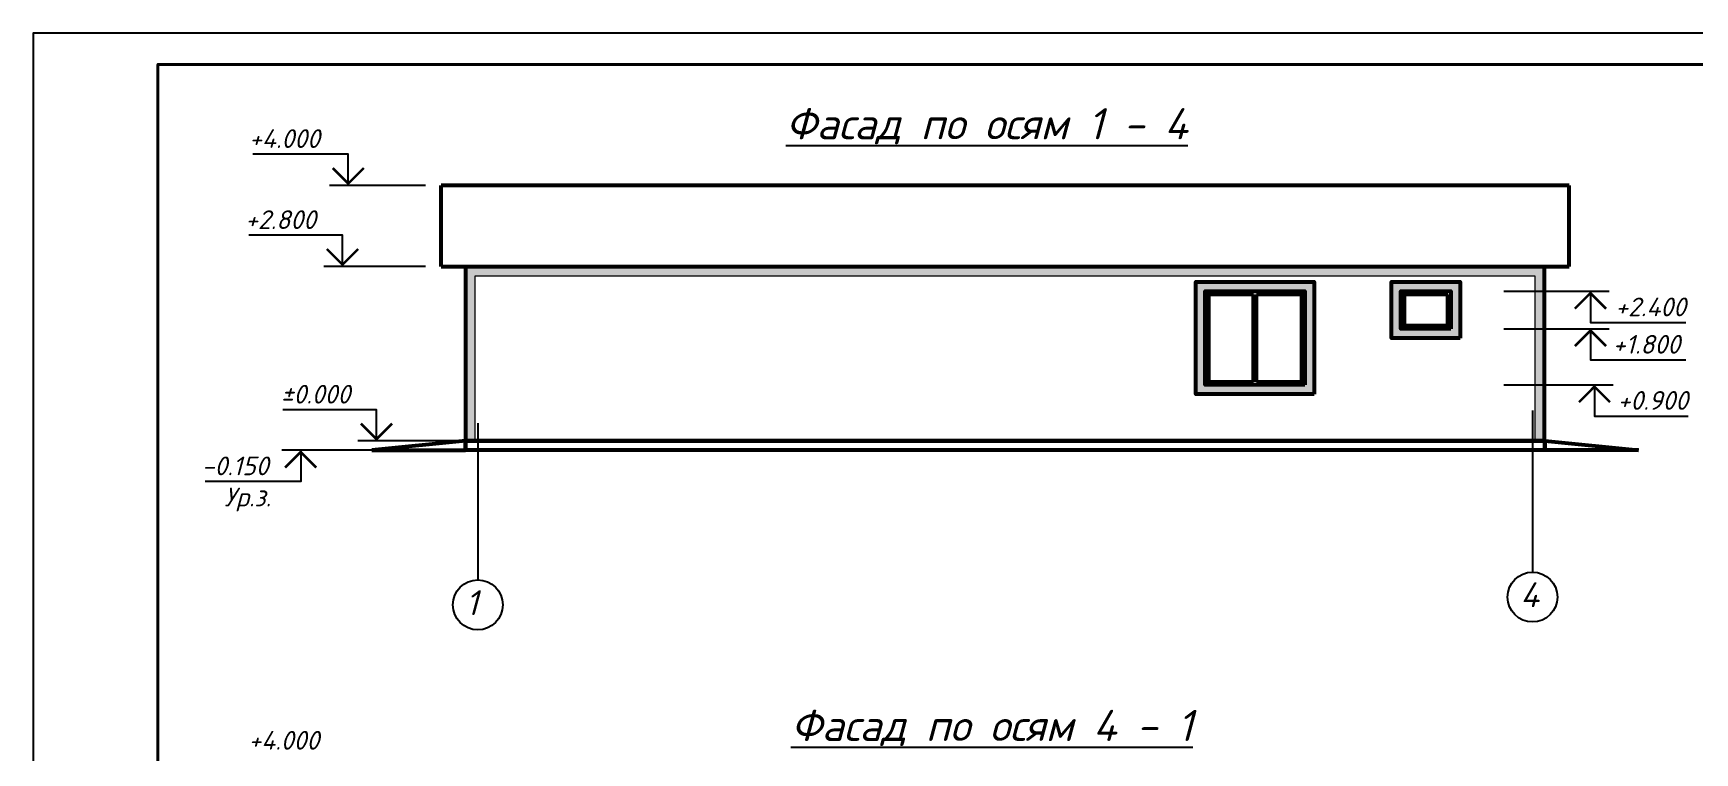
# Model space of a CAD drawing. Extents: x 108150 to 142535, y -18867 to -9422.
# Drawn here: x 134571.3 to 134837.9, y -16666.8 to -16551.3 of the extents above; entities that cross this region are included whole.
import ezdxf
from ezdxf.enums import TextEntityAlignment as Align

# ---------------------------------------------------------------- set-up
doc = ezdxf.new("R2010")
doc.units = 0
doc.header["$MEASUREMENT"] = 0
doc.layers.add('Размер', color=8, linetype='Continuous', lineweight=30)
doc.styles.add('ГОСТ -3', font='isocpeui.ttf', dxfattribs={"height": 3})
doc.styles.add('ГОСТ3', font='isocpeur.ttf', dxfattribs={"oblique": 15, "height": 3})

msp = doc.modelspace()

# ---------------------------------------------------------------- hatches: boundary and pattern name
at = {"layer": 'Размер', "linetype": 'Continuous', "lineweight": 0}
h = msp.add_hatch(color=5, dxfattribs=at)
h.dxf.hatch_style = 1
h.paths.add_polyline_path([(134813.771, -16588.7356), (134640.771, -16588.7356), (134640.771, -16616.7356), (134642.271, -16616.7356), (134642.271, -16590.2356), (134812.271, -16590.2356), (134812.271, -16616.7356), (134813.771, -16616.7356)])
h = msp.add_hatch(color=5, dxfattribs=at)
h.dxf.hatch_style = 1
h.paths.add_polyline_path([(134776.871, -16591.2356), (134757.871, -16591.2356), (134757.871, -16609.2356), (134776.871, -16609.2356)])
h.paths.add_polyline_path([(134775.371, -16607.7356), (134759.371, -16607.7356), (134759.371, -16592.7356), (134775.371, -16592.7356)], flags=16)
h.paths.add_polyline_path([(134774.871, -16607.2356), (134767.621, -16607.2356), (134767.621, -16593.2356), (134774.871, -16593.2356)], flags=0)
h.paths.add_polyline_path([(134767.121, -16607.2356), (134759.871, -16607.2356), (134759.871, -16593.2356), (134767.121, -16593.2356)], flags=0)
h = msp.add_hatch(color=5, dxfattribs=at)
h.dxf.hatch_style = 1
h.paths.add_polyline_path([(134800.271, -16591.2356), (134789.271, -16591.2356), (134789.271, -16600.2356), (134800.271, -16600.2356)])
h.paths.add_polyline_path([(134790.771, -16592.7356), (134798.771, -16592.7356), (134798.771, -16598.7356), (134790.771, -16598.7356)], flags=16)
h.paths.add_polyline_path([(134791.271, -16593.2356), (134798.271, -16593.2356), (134798.271, -16598.2356), (134791.271, -16598.2356)], flags=0)

# ---------------------------------------------------------------- linework, layer by layer
at = {"color": 196, "lineweight": 25}
for p, q in [((134634.271, -16575.7356, -754.4947), (134618.8957, -16575.7356, -754.4947)), ((134634.271, -16588.7356, -754.4947), (134617.9588, -16588.7356, -754.4947)), ((134640.671, -16616.7356, -754.4947), (134623.4242, -16616.7356, -754.4947)), ((134631.671, -16618.2356, -754.4947), (134611.2562, -16618.2356, -754.4947))]:
    msp.add_line(p, q, dxfattribs=at)
at = {"color": 116, "lineweight": 53}
for p, q in [((134817.771, -16575.7356, -754.4947), (134636.771, -16575.7356, -754.4947)), ((134636.771, -16588.7356, -754.4947), (134636.771, -16575.7356, -754.4947)), ((134817.771, -16588.7356, -754.4947), (134817.771, -16575.7356, -754.4947)), ((134636.771, -16588.7356, -754.4947), (134817.771, -16588.7356, -754.4947)), ((134636.771, -16588.7356, -754.4947), (134640.771, -16588.7356, -754.4947)), ((134640.771, -16616.7356, -754.4947), (134640.771, -16588.7356, -754.4947)), ((134813.771, -16588.7356, -754.4947), (134813.771, -16616.7356, -754.4947)), ((134813.771, -16588.7356, -754.4947), (134817.771, -16588.7356, -754.4947)), ((134767.121, -16607.2356, -754.4947), (134767.121, -16593.2356, -754.4947)), ((134767.621, -16607.2356, -754.4947), (134767.621, -16593.2356, -754.4947)), ((134640.671, -16616.7356, -754.4947), (134813.871, -16616.7356, -754.4947)), ((134640.671, -16616.7356, -754.4947), (134640.671, -16618.2356, -754.4947)), ((134813.871, -16616.7356, -754.4947), (134640.771, -16616.7356, -754.4947)), ((134813.871, -16616.7356, -754.4947), (134813.871, -16618.2356, -754.4947)), ((134813.871, -16618.2356, -754.4947), (134640.671, -16618.2356, -754.4947))]:
    msp.add_line(p, q, dxfattribs=at)
at = {"color": 116, "lineweight": 25}
for p, q in [((134807.271, -16592.7356, -754.4947), (134824.1697, -16592.7356, -754.4947)), ((134807.271, -16598.7356, -754.4947), (134824.1697, -16598.7356, -754.4947)), ((134807.271, -16607.7356, -754.4947), (134824.8207, -16607.7356, -754.4947)), ((134811.871, -16611.8365, -754.4947), (134811.871, -16637.7729, -754.4947)), ((134642.671, -16613.875, -754.4947), (134642.671, -16639.0379, -754.4947))]:
    msp.add_line(p, q, dxfattribs=at)
at = {"color": 86, "lineweight": 25}
msp.add_line((134640.771, -16606.9373, -754.4947), (134640.771, -16616.7356, -754.4947), dxfattribs=at)
at = {"color": 0, "lineweight": -3, "elevation": -754.4947}
msp.add_lwpolyline([(134571.3475, -16848.334), (135201.3475, -16848.334), (135201.3475, -16551.334), (134571.3475, -16551.334)], close=True, dxfattribs=at)
at = {"color": 7, "lineweight": 40, "elevation": -754.4947}
msp.add_lwpolyline([(134591.3475, -16843.334), (135196.3475, -16843.334), (135196.3475, -16556.334), (134591.3475, -16556.334)], close=True, dxfattribs=at)
at = {"color": 196, "lineweight": 25, "elevation": -754.4947}
for points in [[(134621.8957, -16575.7356), (134621.8957, -16570.7356), (134606.5753, -16570.7356)], [(134620.9588, -16588.7356), (134620.9588, -16583.7356), (134605.9474, -16583.7356)], [(134626.4242, -16616.7356), (134626.4242, -16611.7356), (134611.4128, -16611.7356)], [(134614.2562, -16618.2356), (134614.2562, -16623.2356), (134598.9358, -16623.2356)]]:
    msp.add_lwpolyline(points, dxfattribs=at)
at = {"color": 196, "lineweight": 25, "const_width": 0.4, "elevation": -754.4947}
for points in [[(134624.3957, -16572.9528), (134621.8957, -16575.4528), (134619.3957, -16572.9528)], [(134623.4588, -16585.9528), (134620.9588, -16588.4528), (134618.4588, -16585.9528)], [(134628.9242, -16613.9528), (134626.4242, -16616.4528), (134623.9242, -16613.9528)], [(134616.7562, -16621.0184), (134614.2562, -16618.5184), (134611.7562, -16621.0184)]]:
    msp.add_lwpolyline(points, dxfattribs=at)
at = {"color": 5, "linetype": 'Continuous', "lineweight": 0, "elevation": -754.4947}
msp.add_lwpolyline([(134642.271, -16616.7356), (134642.271, -16590.2356), (134812.271, -16590.2356), (134812.271, -16616.7356)], dxfattribs=at)
at = {"color": 5, "lineweight": 53, "elevation": -754.4947}
for points in [[(134776.871, -16609.2356), (134757.871, -16609.2356), (134757.871, -16591.2356), (134776.871, -16591.2356)], [(134800.271, -16600.2356), (134789.271, -16600.2356), (134789.271, -16591.2356), (134800.271, -16591.2356)]]:
    msp.add_lwpolyline(points, close=True, dxfattribs=at)
at = {"color": 116, "lineweight": 53, "elevation": -754.4947}
for points in [[(134775.371, -16607.7356), (134759.371, -16607.7356), (134759.371, -16592.7356), (134775.371, -16592.7356)], [(134798.771, -16598.7356), (134790.771, -16598.7356), (134790.771, -16592.7356), (134798.771, -16592.7356)], [(134798.271, -16593.2356), (134791.271, -16593.2356), (134791.271, -16598.2356), (134798.271, -16598.2356)], [(134625.671, -16618.2356), (134640.671, -16618.2356), (134640.671, -16616.7356), (134625.671, -16618.2356)], [(134828.871, -16618.2356), (134813.871, -16618.2356), (134813.871, -16616.7356), (134828.871, -16618.2356)]]:
    msp.add_lwpolyline(points, close=True, dxfattribs=at)
for points in [[(134767.121, -16593.2356), (134759.871, -16593.2356), (134759.871, -16607.2356), (134767.121, -16607.2356)], [(134767.621, -16607.2356), (134774.871, -16607.2356), (134774.871, -16593.2356), (134767.621, -16593.2356)]]:
    msp.add_lwpolyline(points, dxfattribs=at)
at = {"color": 116, "lineweight": 25, "elevation": -754.4947}
for points in [[(134818.6697, -16595.5184, 0.4, 0.4, 0), (134821.1697, -16593.0184, 0.4, 0.4, 0), (134823.6697, -16595.5184, 0.4, 0.4, 0)], [(134818.6697, -16601.5184, 0.4, 0.4, 0), (134821.1697, -16599.0184, 0.4, 0.4, 0), (134823.6697, -16601.5184, 0.4, 0.4, 0)], [(134819.3207, -16610.5184, 0.4, 0.4, 0), (134821.8207, -16608.0184, 0.4, 0.4, 0), (134824.3207, -16610.5184, 0.4, 0.4, 0)]]:
    msp.add_lwpolyline(points, format="xyseb", dxfattribs=at)
for points in [[(134821.1697, -16592.7356), (134821.1697, -16597.7356), (134836.4902, -16597.7356)], [(134821.1697, -16598.7356), (134821.1697, -16603.7356), (134836.4902, -16603.7356)], [(134821.8207, -16607.7356), (134821.8207, -16612.7356), (134836.8321, -16612.7356)]]:
    msp.add_lwpolyline(points, dxfattribs=at)
at = {"color": 206, "lineweight": 25}
for centre in [(134811.871, -16641.7729, -754.4947), (134642.671, -16643.0379, -754.4947)]:
    msp.add_circle(centre, 4, dxfattribs=at)

# ---------------------------------------------------------------- texts
at = {"color": 0, "linetype": 'Continuous', "lineweight": 25, "style": 'ГОСТ -3'}
for s, p in [('%%UФасад по осям 1 - 4', (134692.0698, -16568.348, -754.4947)), ('%%UФасад по осям 4 - 1', (134692.9054, -16664.8675, -754.4947))]:
    msp.add_text(s, height=5, dxfattribs=at).set_placement(p)
at = {"color": 196, "lineweight": 25, "style": 'ГОСТ -3'}
for s, p in [('+4.000', (134605.9775, -16569.7356, -754.4947)), ('+2.800', (134605.3497, -16582.7356, -754.4947)), ('%%P0.000', (134611.056, -16610.7356, -754.4947)), ('-0.150', (134598.3767, -16622.2356, -754.4947)), ('+4.000', (134605.8775, -16666.2551, -754.4947))]:
    msp.add_text(s, height=3, dxfattribs=at).set_placement(p)
at = {"color": 116, "lineweight": 25, "style": 'ГОСТ -3'}
for s, p in [('+2.400', (134836.4902, -16596.7356, -754.4947)), ('+1.800', (134835.5583, -16602.7356, -754.4947)), ('+0.900', (134836.8321, -16611.7356, -754.4947))]:
    msp.add_text(s, height=3, dxfattribs=at).set_placement(p, align=Align.RIGHT)
at = {"color": 7, "lineweight": 25, "style": 'ГОСТ -3'}
msp.add_text('Ур.з.', height=3, dxfattribs=at).set_placement((134602.0279, -16624.2356, -754.4947), align=Align.TOP_LEFT)
at = {"color": 0, "linetype": 'Continuous', "lineweight": 25, "style": 'ГОСТ3', "oblique": 15}
for s, p in [('1', (134640.7125, -16644.6744, -754.4947)), ('4', (134809.9125, -16643.4094, -754.4947))]:
    msp.add_text(s, height=4, dxfattribs=at).set_placement(p)

doc.saveas('drawing.dxf')
